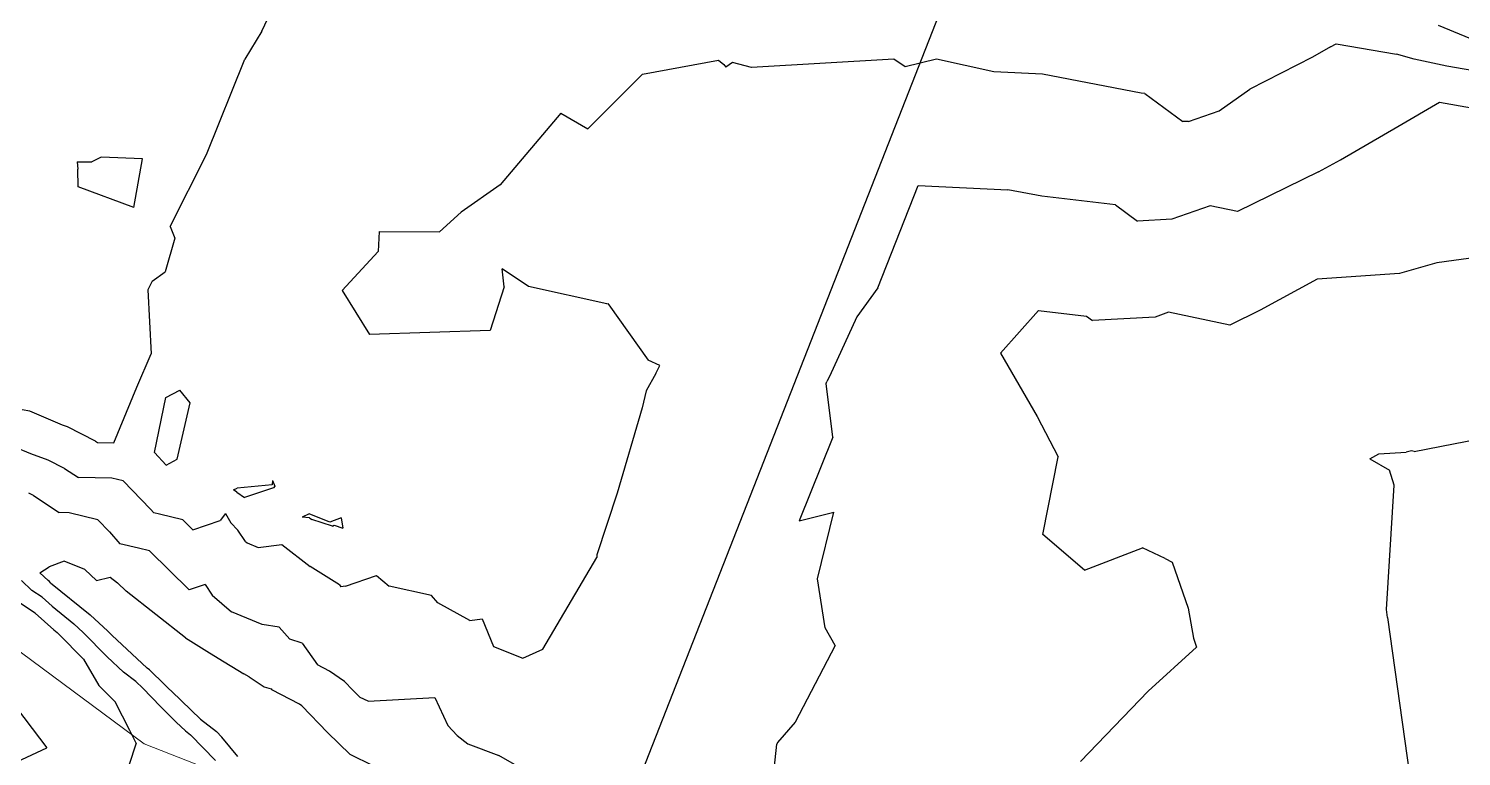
# Model space of a CAD drawing. Header units: metres. Extents: x -1120501 to 1198934, y -4928884 to 66998.
# Drawn here: x 62.3 to 360.2, y -639.2 to -487.8 of the extents above; entities that cross this region are included whole.
import ezdxf

# ---------------------------------------------------------------- set-up
doc = ezdxf.new("R2010")
doc.units = ezdxf.units.M
doc.layers.add('CL', color=5, linetype='Continuous')
doc.layers.add('Cross Sections', color=10, linetype='Continuous')
doc.layers.add('SURF2CONTOURS', color=7, linetype='Continuous', lineweight=0)

msp = doc.modelspace()

# ---------------------------------------------------------------- linework, layer by layer
at = {"color": 7, "lineweight": 0}
msp.add_circle((-684.64, 190.5), 66807.04, dxfattribs=at)
at = {"layer": 'CL', "linetype": 'Continuous', "lineweight": 0}
msp.add_lwpolyline([(-1067.58, 367.8), (-1082.93, 319.26), (-1104.11, 221.68), (-1108.39, 149.1), (-1119.85, 75.24), (-1093.53, -4.65), (-914.22, -147.32), (-825.87, -265.54), (-744.42, -314.86), (-442.72, -367.63), (-277.08, -412.37), (-43.5, -540.29), (86.31, -636.55), (247.28, -699.7), (413.51, -706.37), (555.05, -769.61), (597.29, -868.97), (635.37, -929.41), (778.63, -1023.65), (803.38, -1108.38), (824.32, -1155.97), (872.87, -1163.59)], dxfattribs=at)
at = {"layer": 'Cross Sections', "linetype": 'Continuous', "lineweight": 30}
msp.add_line((123.2, -812.15), (294.87, -374.62), dxfattribs=at)
at = {"layer": 'SURF2CONTOURS', "color": 4, "linetype": 'Continuous', "lineweight": -3}
for p, q in [((110.74, -488.28, 245), (113.35, -482.88, 245)), ((110.74, -488.28, 245), (107.25, -494.15, 245)), ((365.37, -491.21, 245), (355.48, -487.11, 245)), ((99.25, -513.95, 245), (107.25, -494.15, 245)), ((346.97, -508.15, 244), (355.64, -503.1, 244)), ((355.64, -503.1, 244), (362.3, -504.27, 244)), ((335.07, -515.1, 244), (346.97, -508.15, 244)), ((77.34, -514.53, 245), (75.41, -515.47, 245)), ((85.94, -514.87, 245), (77.34, -514.53, 245)), ((84.15, -524.96, 245), (85.94, -514.87, 245)), ((91.68, -528.92, 245), (99.25, -513.95, 245)), ((330.48, -517.59, 244), (335.07, -515.1, 244)), ((72.38, -515.47, 245), (75.41, -515.47, 245)), ((72.38, -515.47, 245), (72.5, -517.03, 245)), ((72.57, -520.68, 245), (72.5, -517.03, 245)), ((330.48, -517.59, 244), (313.69, -525.83, 244)), ((84.15, -524.96, 245), (72.57, -520.68, 245)), ((238.86, -541.7, 244), (247.23, -520.41, 244)), ((247.23, -520.41, 244), (265.93, -521.28, 244)), ((272.94, -522.62, 244), (265.93, -521.28, 244)), ((288.32, -524.43, 244), (272.94, -522.62, 244)), ((288.32, -524.43, 244), (292.89, -527.81, 244)), ((307.99, -524.65, 244), (300, -527.41, 244)), ((313.69, -525.83, 244), (307.99, -524.65, 244)), ((91.68, -528.92, 245), (92.7, -531.35, 245)), ((300, -527.41, 244), (292.89, -527.81, 244)), ((92.7, -531.35, 245), (90.63, -538.34, 245)), ((87.92, -540.28, 245), (90.63, -538.34, 245)), ((87.92, -540.28, 245), (87.02, -542.1, 245)), ((87.02, -542.1, 245), (87.74, -555.4, 245)), ((238.86, -541.7, 244), (234.49, -547.74, 244)), ((234.49, -547.74, 244), (228.8, -560.16, 244)), ((84.75, -562.37, 245), (87.74, -555.4, 245)), ((79.98, -573.94, 245), (84.75, -562.37, 245)), ((90.81, -564.48, 245), (93.72, -562.99, 245)), ((95.83, -565.62, 245), (93.72, -562.99, 245)), ((228.12, -561.62, 244), (228.28, -561.15, 244)), ((229.51, -572.77, 244), (228.12, -561.62, 244)), ((228.8, -560.16, 244), (228.28, -561.15, 244)), ((88.46, -575.97, 245), (90.81, -564.48, 245)), ((93.14, -577.32, 245), (95.83, -565.62, 245)), ((350.39, -575.77, 243), (400.84, -565.74, 243)), ((62.53, -567.38, 245), (60.93, -567.06, 245)), ((69.28, -570.26, 245), (62.53, -567.38, 245)), ((70.36, -570.64, 245), (69.28, -570.26, 245)), ((76.14, -573.62, 245), (70.36, -570.64, 245)), ((76.14, -573.62, 245), (76.57, -573.9, 245)), ((76.57, -573.9, 245), (79.98, -573.94, 245)), ((229.51, -572.77, 244), (222.49, -590.19, 244)), ((90.85, -578.6, 245), (88.46, -575.97, 245)), ((90.85, -578.6, 245), (93.14, -577.32, 245)), ((341.15, -577.26, 243), (343.07, -576.25, 243)), ((341.15, -577.26, 243), (345.25, -579.6, 243)), ((343.07, -576.25, 243), (348.76, -575.85, 243)), ((349.28, -575.71, 243), (348.76, -575.85, 243)), ((349.86, -575.63, 243), (349.28, -575.71, 243)), ((350.39, -575.77, 243), (349.86, -575.63, 243)), ((346.21, -582.73, 243), (345.25, -579.6, 243)), ((104.87, -583.69, 245), (105.65, -583.36, 245)), ((105.55, -584.2, 245), (104.87, -583.69, 245)), ((112.92, -582.71, 245), (105.65, -583.36, 245)), ((113.15, -583.27, 245), (107.18, -585.3, 245)), ((112.97, -581.75, 245), (112.92, -582.71, 245)), ((112.97, -581.75, 245), (113.49, -582.93, 245)), ((113.49, -582.93, 245), (113.15, -583.27, 245)), ((344.62, -608.62, 243), (346.21, -582.73, 243)), ((63.28, -584.93, 244), (62.27, -584.4, 244)), ((63.28, -584.93, 244), (68.64, -588.44, 244)), ((105.55, -584.2, 245), (107.18, -585.3, 245)), ((70.67, -588.47, 244), (68.64, -588.44, 244)), ((76.67, -589.95, 244), (70.67, -588.47, 244)), ((120.63, -588.71, 245), (119.18, -589.37, 245)), ((120.68, -589.52, 245), (119.18, -589.37, 245)), ((124.87, -590.42, 245), (120.63, -588.71, 245)), ((120.68, -589.52, 245), (121.17, -589.9, 245)), ((125.48, -591.27, 245), (121.17, -589.9, 245)), ((127.23, -589.55, 245), (124.87, -590.42, 245)), ((127.23, -589.55, 245), (127.59, -591.7, 245)), ((222.49, -590.19, 244), (229.72, -588.33, 244)), ((226.34, -602.26, 244), (229.72, -588.33, 244)), ((79.06, -592.42, 244), (76.67, -589.95, 244)), ((79.06, -592.42, 244), (81.26, -594.96, 244)), ((125.48, -591.27, 245), (125.83, -591.06, 245)), ((125.83, -591.06, 245), (127.59, -591.7, 245)), ((85.08, -595.86, 244), (81.26, -594.96, 244)), ((87.43, -596.42, 244), (85.08, -595.86, 244)), ((87.43, -596.42, 244), (95.67, -604.52, 244)), ((62.91, -604.63, 244), (60.78, -602.55, 244)), ((65.11, -606.08, 244), (62.91, -604.63, 244)), ((98.95, -603.39, 244), (95.67, -604.52, 244)), ((98.95, -603.39, 244), (100.45, -605.6, 244)), ((227.93, -612.43, 244), (226.34, -602.26, 244)), ((67.18, -607.94, 244), (65.11, -606.08, 244)), ((100.45, -605.6, 244), (104.43, -609.11, 244)), ((67.18, -607.94, 244), (71.63, -611.57, 244)), ((110.82, -611.71, 244), (104.43, -609.11, 244)), ((344.88, -610.27, 243), (344.62, -608.62, 243)), ((344.88, -610.27, 243), (349.44, -642.95, 243)), ((73.63, -613.43, 244), (71.63, -611.57, 244)), ((78.56, -618.43, 244), (73.63, -613.43, 244)), ((114.35, -612.3, 244), (110.82, -611.71, 244)), ((114.35, -612.3, 244), (116.57, -614.78, 244)), ((229.96, -616.1, 244), (227.93, -612.43, 244)), ((119.16, -615.59, 244), (116.57, -614.78, 244)), ((119.16, -615.59, 244), (122.31, -620.13, 244)), ((229.96, -616.1, 244), (221.68, -632.03, 244)), ((82.01, -621.64, 244), (78.56, -618.43, 244)), ((84.55, -623.6, 244), (82.01, -621.64, 244)), ((124.81, -621.42, 244), (122.31, -620.13, 244)), ((127.92, -623.56, 244), (124.81, -621.42, 244)), ((86.01, -625, 244), (84.55, -623.6, 244)), ((89.69, -628.79, 244), (86.01, -625, 244)), ((127.92, -623.56, 244), (129.69, -625.39, 244)), ((129.69, -625.39, 244), (131.23, -626.92, 244)), ((58.18, -627.05, 245), (66.04, -637.38, 245)), ((132.84, -627.69, 244), (131.23, -626.92, 244)), ((132.84, -627.69, 244), (146.73, -626.92, 244)), ((146.73, -626.92, 244), (149.45, -632.77, 244)), ((92.96, -632.05, 244), (89.69, -628.79, 244)), ((94.86, -633.86, 244), (92.96, -632.05, 244)), ((94.86, -633.86, 244), (95.91, -634.69, 244)), ((149.45, -632.77, 244), (151.39, -634.82, 244)), ((221.68, -632.03, 244), (217.99, -636.26, 244)), ((53.27, -643.33, 245), (66.04, -637.38, 245)), ((101.09, -640.03, 244), (95.91, -634.69, 244)), ((151.39, -634.82, 244), (153.57, -636.54, 244)), ((153.57, -636.54, 244), (160.02, -639, 244)), ((216.13, -652.67, 244), (217.89, -636.64, 244)), ((217.99, -636.26, 244), (217.89, -636.64, 244)), ((164.76, -641.72, 244), (160.02, -639, 244))]:
    msp.add_line(p, q, dxfattribs=at)
at = {"layer": 'SURF2CONTOURS', "color": 2, "linetype": 'Continuous', "lineweight": -3}
for p, q in [((333.01, -491.55, 244.5), (329.24, -493.73, 244.5)), ((333.01, -491.55, 244.5), (334.18, -490.91, 244.5)), ((334.18, -490.91, 244.5), (346.74, -493.08, 244.5)), ((189.91, -497.23, 244.5), (205.74, -494.32, 244.5)), ((205.74, -494.32, 244.5), (206.86, -495.2, 244.5)), ((242.2, -494.09, 244.5), (212.6, -495.85, 244.5)), ((244.53, -495.7, 244.5), (242.2, -494.09, 244.5)), ((251.08, -494.14, 244.5), (244.53, -495.7, 244.5)), ((263, -496.79, 244.5), (251.08, -494.14, 244.5)), ((329.24, -493.73, 244.5), (316.2, -500.35, 244.5)), ((350.39, -494.11, 244.5), (346.74, -493.08, 244.5)), ((357.16, -495.59, 244.5), (350.39, -494.11, 244.5)), ((178.58, -508.61, 244.5), (189.91, -497.23, 244.5)), ((206.86, -495.2, 244.5), (207.26, -495.8, 244.5)), ((208.66, -494.84, 244.5), (207.26, -495.8, 244.5)), ((212.6, -495.85, 244.5), (208.66, -494.84, 244.5)), ((273.1, -497.26, 244.5), (263, -496.79, 244.5)), ((293.59, -501.19, 244.5), (273.1, -497.26, 244.5)), ((364.38, -496.86, 244.5), (357.16, -495.59, 244.5)), ((309.87, -504.85, 244.5), (316.2, -500.35, 244.5)), ((294.38, -501.29, 244.5), (293.59, -501.19, 244.5)), ((294.38, -501.29, 244.5), (302.29, -507.12, 244.5)), ((172.91, -505.33, 244.5), (160.32, -520.28, 244.5)), ((172.91, -505.33, 244.5), (178.58, -508.61, 244.5)), ((303.49, -507.06, 244.5), (309.87, -504.85, 244.5)), ((303.49, -507.06, 244.5), (302.29, -507.12, 244.5)), ((160.32, -520.28, 244.5), (152.24, -525.94, 244.5)), ((147.74, -530.07, 244.5), (152.24, -525.94, 244.5)), ((135.13, -529.99, 244.5), (134.98, -534.14, 244.5)), ((135.13, -529.99, 244.5), (147.74, -530.07, 244.5)), ((134.98, -534.14, 244.5), (127.48, -542.27, 244.5)), ((363.7, -535.34, 243.5), (355.13, -536.52, 243.5)), ((161.18, -541.46, 244.5), (160.72, -537.72, 244.5)), ((166.18, -541.44, 244.5), (160.72, -537.72, 244.5)), ((347.33, -538.71, 243.5), (330.23, -539.89, 243.5)), ((355.13, -536.52, 243.5), (347.33, -538.71, 243.5)), ((161.18, -541.46, 244.5), (158.25, -550.56, 244.5)), ((182.53, -545.02, 244.5), (166.18, -541.44, 244.5)), ((330.23, -539.89, 243.5), (318.36, -546.33, 243.5)), ((127.48, -542.27, 244.5), (133.15, -551.43, 244.5)), ((182.53, -545.02, 244.5), (182.74, -544.96, 244.5)), ((182.74, -544.96, 244.5), (182.93, -545.22, 244.5)), ((182.93, -545.22, 244.5), (191.11, -556.74, 244.5)), ((264.38, -555.31, 243.5), (272.3, -546.41, 243.5)), ((272.3, -546.41, 243.5), (282.26, -547.58, 243.5)), ((282.26, -547.58, 243.5), (283.49, -548.49, 243.5)), ((296.51, -547.77, 243.5), (283.49, -548.49, 243.5)), ((299.34, -546.79, 243.5), (296.51, -547.77, 243.5)), ((312.05, -549.43, 243.5), (299.34, -546.79, 243.5)), ((318.36, -546.33, 243.5), (312.05, -549.43, 243.5)), ((158.25, -550.56, 244.5), (133.15, -551.43, 244.5)), ((193.51, -557.87, 244.5), (191.11, -556.74, 244.5)), ((264.38, -555.31, 243.5), (272.03, -568.44, 243.5)), ((192.68, -559.52, 244.5), (190.69, -563.09, 244.5)), ((192.68, -559.52, 244.5), (193.51, -557.87, 244.5)), ((190.69, -563.09, 244.5), (189.83, -566.68, 244.5)), ((189.83, -566.68, 244.5), (184.62, -584.43, 244.5)), ((272.03, -568.44, 243.5), (276.33, -576.87, 243.5)), ((62.74, -576.26, 244.5), (59.05, -574.69, 244.5)), ((66.31, -577.52, 244.5), (62.74, -576.26, 244.5)), ((69.71, -579.27, 244.5), (66.31, -577.52, 244.5)), ((273.16, -593.02, 243.5), (276.33, -576.87, 243.5)), ((69.71, -579.27, 244.5), (72.61, -581.17, 244.5)), ((79.55, -581.26, 244.5), (72.61, -581.17, 244.5)), ((81.92, -581.84, 244.5), (79.55, -581.26, 244.5)), ((87.61, -587.72, 244.5), (81.92, -581.84, 244.5)), ((184.62, -584.43, 244.5), (180.44, -597.26, 244.5)), ((87.61, -587.72, 244.5), (88.29, -588.51, 244.5)), ((89.48, -588.78, 244.5), (88.29, -588.51, 244.5)), ((94.33, -589.95, 244.5), (89.48, -588.78, 244.5)), ((103.17, -588.64, 244.5), (102.09, -590.07, 244.5)), ((103.17, -588.64, 244.5), (104.34, -590.57, 244.5)), ((94.33, -589.95, 244.5), (96.44, -592.02, 244.5)), ((96.44, -592.02, 244.5), (102.09, -590.07, 244.5)), ((105.76, -592.11, 244.5), (104.34, -590.57, 244.5)), ((107.36, -594.48, 244.5), (105.76, -592.11, 244.5)), ((107.36, -594.48, 244.5), (107.69, -594.76, 244.5)), ((107.69, -594.76, 244.5), (110, -595.7, 244.5)), ((110, -595.7, 244.5), (114.92, -595.07, 244.5)), ((114.92, -595.07, 244.5), (120.8, -599.64, 244.5)), ((281.82, -600.41, 243.5), (273.16, -593.02, 243.5)), ((281.82, -600.41, 243.5), (293.88, -595.78, 243.5)), ((298.65, -597.99, 243.5), (293.88, -595.78, 243.5)), ((69.65, -598.57, 243.5), (66.52, -599.71, 243.5)), ((73.95, -600.29, 243.5), (69.65, -598.57, 243.5)), ((169.21, -616.83, 244.5), (180.44, -597.77, 244.5)), ((180.44, -597.26, 244.5), (180.44, -597.77, 244.5)), ((298.65, -597.99, 243.5), (300.08, -598.75, 243.5)), ((300.08, -598.75, 243.5), (303.39, -608.3, 243.5)), ((64.6, -600.95, 243.5), (66.52, -599.71, 243.5)), ((64.6, -600.95, 243.5), (66.29, -602.6, 243.5)), ((73.95, -600.29, 243.5), (76.38, -602.6, 243.5)), ((126.92, -603.48, 244.5), (120.8, -599.64, 244.5)), ((128.14, -603.76, 244.5), (134.59, -601.52, 244.5)), ((134.59, -601.52, 244.5), (137.21, -603.73, 244.5)), ((66.57, -602.79, 243.5), (66.29, -602.6, 243.5)), ((66.84, -603.03, 243.5), (66.57, -602.79, 243.5)), ((66.84, -603.03, 243.5), (75.04, -609.72, 243.5)), ((76.38, -602.6, 243.5), (79.19, -601.91, 243.5)), ((79.19, -601.91, 243.5), (80.72, -603.03, 243.5)), ((80.72, -603.03, 243.5), (82.52, -604.8, 243.5)), ((94.89, -614.51, 243.5), (82.52, -604.8, 243.5)), ((126.92, -603.48, 244.5), (127.18, -603.9, 244.5)), ((128.14, -603.76, 244.5), (127.18, -603.9, 244.5)), ((146.03, -605.71, 244.5), (137.21, -603.73, 244.5)), ((63.65, -609.37, 244.5), (59.52, -606.66, 244.5)), ((147.39, -607.21, 244.5), (146.03, -605.71, 244.5)), ((154.02, -610.91, 244.5), (147.39, -607.21, 244.5)), ((67.52, -612.86, 244.5), (63.65, -609.37, 244.5)), ((78.74, -613.14, 243.5), (75.04, -609.72, 243.5)), ((154.02, -610.91, 244.5), (156.6, -610.56, 244.5)), ((156.6, -610.56, 244.5), (158.91, -616.32, 244.5)), ((303.39, -608.3, 243.5), (304.52, -614.57, 243.5)), ((67.52, -612.86, 244.5), (68.21, -613.42, 244.5)), ((68.52, -613.71, 244.5), (68.21, -613.42, 244.5)), ((68.52, -613.71, 244.5), (73.67, -618.94, 244.5)), ((79.53, -613.94, 243.5), (78.74, -613.14, 243.5)), ((86.91, -620.81, 243.5), (79.53, -613.94, 243.5)), ((94.89, -614.51, 243.5), (99.31, -617.31, 243.5)), ((158.91, -616.32, 244.5), (165.01, -618.71, 244.5)), ((295.05, -625.62, 243.5), (305.13, -616.46, 243.5)), ((304.52, -614.57, 243.5), (305.13, -616.46, 243.5)), ((73.67, -618.94, 244.5), (76.83, -624.44, 244.5)), ((99.31, -617.31, 243.5), (101.7, -618.76, 243.5)), ((101.7, -618.76, 243.5), (107.03, -621.98, 243.5)), ((165.01, -618.71, 244.5), (169.21, -616.83, 244.5)), ((87.38, -621.17, 243.5), (86.91, -620.81, 243.5)), ((90.6, -624.26, 243.5), (87.38, -621.17, 243.5)), ((108.14, -622.65, 243.5), (107.03, -621.98, 243.5)), ((108.14, -622.65, 243.5), (111.23, -624.68, 243.5)), ((80.28, -627.84, 244.5), (76.83, -624.44, 244.5)), ((91.35, -625.03, 243.5), (90.6, -624.26, 243.5)), ((92.02, -625.7, 243.5), (91.35, -625.03, 243.5)), ((111.23, -624.68, 243.5), (112.73, -625.15, 243.5)), ((112.73, -625.15, 243.5), (112.86, -625.34, 243.5)), ((118.62, -628.31, 243.5), (112.86, -625.34, 243.5)), ((280.98, -640.2, 243.5), (295.05, -625.62, 243.5)), ((83.29, -633.76, 244.5), (80.28, -627.84, 244.5)), ((98.03, -631.42, 243.5), (92.02, -625.7, 243.5)), ((119.11, -628.64, 243.5), (118.62, -628.31, 243.5)), ((119.11, -628.64, 243.5), (124.44, -634.18, 243.5)), ((98.03, -631.42, 243.5), (101.34, -634.02, 243.5)), ((84.62, -636.45, 244.5), (83.29, -633.76, 244.5)), ((102.45, -635.16, 243.5), (101.34, -634.02, 243.5)), ((124.44, -634.18, 243.5), (129.11, -638.79, 243.5)), ((84.62, -636.45, 244.5), (75.82, -663.16, 244.5)), ((105.75, -639.16, 243.5), (102.45, -635.16, 243.5)), ((133.94, -641.12, 243.5), (129.11, -638.79, 243.5))]:
    msp.add_line(p, q, dxfattribs=at)

doc.saveas('drawing.dxf')
